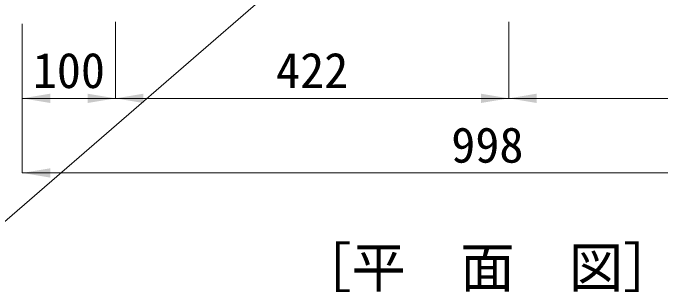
# Model space of a CAD drawing. Units: millimetres at full size. Extents: x 50430 to 75195, y -63423 to -40900.
# Drawn here: x 55867 to 56561, y -47341 to -47042 of the extents above; entities that cross this region are included whole.
import ezdxf
from ezdxf.enums import TextEntityAlignment as Align

# ---------------------------------------------------------------- set-up
doc = ezdxf.new("R2010")
doc.units = ezdxf.units.MM
doc.header["$LTSCALE"] = 30
doc.layers.add('0_2', color=7, linetype='Continuous', lineweight=13)
doc.layers.add('寸法線', color=7, linetype='Continuous', lineweight=9)
doc.styles.add('ＭＳ ゴシック', font='')
doc.styles.get('ＭＳ ゴシック').set_extended_font_data('MS Gothic')

# ---------------------------------------------------------------- blocks, each defined once
blk = doc.blocks.new('filled_arrow')
at = {"color": 0, "linetype": 'Continuous', "lineweight": -2}
blk.add_solid([(7.5, 1.25), (0, 0), (7.5, -1.25)], dxfattribs=at)

msp = doc.modelspace()

# ---------------------------------------------------------------- linework, layer by layer
at = {"layer": '寸法線'}
for p, q in [((55976.77, -47051.47), (55976.77, -47133.59)), ((55976.77, -47051.47), (55976.77, -47133.59)), ((56398.77, -47051.47), (56398.77, -47133.59)), ((56398.77, -47051.47), (56398.77, -47133.59)), ((55876.77, -47053.59), (55876.77, -47213.59)), ((55876.77, -47053.59), (55876.77, -47133.59)), ((55876.77, -47133.59), (55976.77, -47133.59)), ((55976.77, -47133.59), (56398.77, -47133.59)), ((56398.77, -47133.59), (56874.77, -47133.59)), ((55876.77, -47213.59), (56874.77, -47213.59))]:
    msp.add_line(p, q, dxfattribs=at)
msp.add_lwpolyline([(56137.81, -47023.47), (55806.77, -47309.5), (55028.38, -47309.5)], dxfattribs=at)

# ---------------------------------------------------------------- block references
at = {"layer": '寸法線', "xscale": 4, "yscale": 4}
for p in [(55876.77, -47133.59), (55976.77, -47133.59), (56398.77, -47133.59), (55876.77, -47213.59)]:
    msp.add_blockref('filled_arrow', p, dxfattribs=at)
at = {"layer": '寸法線', "xscale": 4, "yscale": 4, "rotation": 180}
for p in [(55976.77, -47133.59), (56398.77, -47133.59)]:
    msp.add_blockref('filled_arrow', p, dxfattribs=at)

# ---------------------------------------------------------------- texts
at = {"layer": '0_2', "style": 'ＭＳ ゴシック'}
msp.add_text('［平\u3000面\u3000図］', height=42.72, dxfattribs=at).set_placement((56375.77, -47293.59), align=Align.TOP_CENTER)
at = {"layer": '寸法線', "style": 'ＭＳ ゴシック'}
for s, p in [('100', (55926.77, -47103.59)), ('422', (56187.77, -47103.59)), ('998', (56375.77, -47183.59))]:
    msp.add_text(s, height=37.98, dxfattribs=at).set_placement(p, align=Align.MIDDLE_CENTER)

doc.saveas('drawing.dxf')
